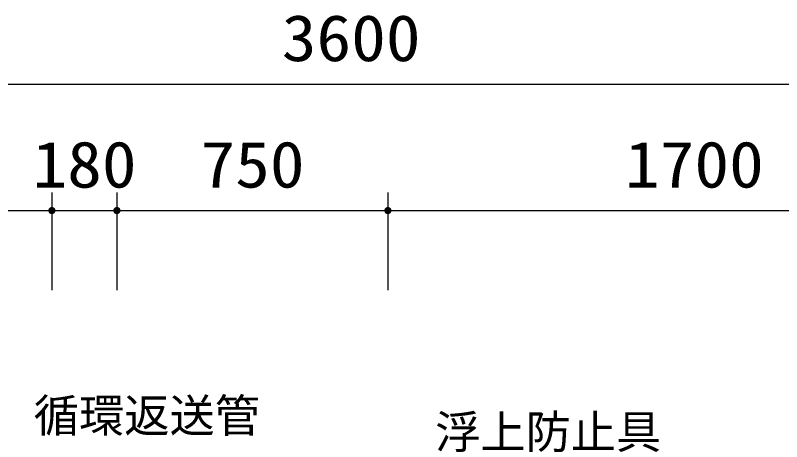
# Model space of a CAD drawing. Units: millimetres, scale not verified. Extents: x -14850 to 14850, y -10500 to 10500.
# Drawn here: x -9556 to -7435, y 3282 to 4462 of the extents above; entities that cross this region are included whole.
import ezdxf
from ezdxf.enums import TextEntityAlignment as Align

# ---------------------------------------------------------------- set-up
doc = ezdxf.new("R2010")
doc.units = ezdxf.units.MM
doc.header["$LTSCALE"] = 50
for name, color, linetype, lineweight in [('0-1_空気管', 3, 'Continuous', 25), ('0-4_製作', 5, 'Continuous', 25), ('0-5_文字', 5, 'Continuous', 25)]:
    doc.layers.add(name, color=color, linetype=linetype, lineweight=lineweight)
doc.styles.add('ＭＳ ゴシック', font='')
doc.styles.get('ＭＳ ゴシック').set_extended_font_data('MS Gothic')

msp = doc.modelspace()

# ---------------------------------------------------------------- linework, layer by layer
at = {"layer": '0-4_製作', "color": 2}
for p, q in [((-10424.56, 4271.41), (-6824.56, 4271.41)), ((-9454.56, 3971.41), (-9454.56, 3700.9)), ((-9274.56, 3971.41), (-9274.56, 3700.9)), ((-8524.56, 3971.41), (-8524.56, 3700.9)), ((-10424.56, 3921.41), (-9454.56, 3921.41)), ((-9454.56, 3921.41), (-9274.56, 3921.41)), ((-9274.56, 3921.41), (-8524.56, 3921.41)), ((-8524.56, 3921.41), (-6824.56, 3921.41))]:
    msp.add_line(p, q, dxfattribs=at)
at = {"layer": '0-4_製作'}
for points in [[(-9461.41, 3928.7), (-9464.56, 3921.41), (-9464.55, 3922.03)], [(-9461.41, 3928.7), (-9454.56, 3921.41), (-9464.56, 3921.41)], [(-9461.41, 3928.7), (-9464.55, 3922.03), (-9462.27, 3927.78)], [(-9462.27, 3927.78), (-9464.55, 3922.03), (-9464.39, 3923.28)], [(-9462.27, 3927.78), (-9464.39, 3923.28), (-9463.01, 3926.77)], [(-9463.01, 3926.77), (-9464.39, 3923.28), (-9464.08, 3924.5)], [(-9463.01, 3926.77), (-9464.08, 3924.5), (-9463.61, 3925.66)], [(-9460.44, 3929.5), (-9454.56, 3921.41), (-9461.41, 3928.7)], [(-9459.38, 3930.17), (-9454.56, 3921.41), (-9460.44, 3929.5)], [(-9458.25, 3930.7), (-9454.56, 3921.41), (-9459.38, 3930.17)], [(-9457.05, 3931.09), (-9454.56, 3921.41), (-9458.25, 3930.7)], [(-9455.82, 3931.33), (-9454.56, 3921.41), (-9457.05, 3931.09)], [(-9454.56, 3931.41), (-9454.56, 3921.41), (-9455.82, 3931.33)], [(-9453.94, 3931.39), (-9454.56, 3921.41), (-9454.56, 3931.41)], [(-9452.69, 3931.23), (-9454.56, 3921.41), (-9453.94, 3931.39)], [(-9451.47, 3930.92), (-9454.56, 3921.41), (-9452.69, 3931.23)], [(-9450.31, 3930.46), (-9454.56, 3921.41), (-9451.47, 3930.92)], [(-9450.31, 3930.46), (-9444.56, 3921.41), (-9454.56, 3921.41)], [(-9449.21, 3929.85), (-9444.56, 3921.41), (-9450.31, 3930.46)], [(-9448.19, 3929.11), (-9444.56, 3921.41), (-9449.21, 3929.85)], [(-9447.28, 3928.25), (-9444.56, 3921.41), (-9448.19, 3929.11)], [(-9446.47, 3927.28), (-9444.56, 3921.41), (-9447.28, 3928.25)], [(-9445.8, 3926.22), (-9444.56, 3921.41), (-9446.47, 3927.28)], [(-9445.27, 3925.09), (-9444.56, 3921.41), (-9445.8, 3926.22)], [(-9444.88, 3923.89), (-9444.56, 3921.41), (-9445.27, 3925.09)], [(-9281.41, 3928.7), (-9284.56, 3921.41), (-9284.54, 3922.03)], [(-9281.41, 3928.7), (-9274.56, 3921.41), (-9284.56, 3921.41)], [(-9281.41, 3928.7), (-9284.54, 3922.03), (-9282.27, 3927.78)], [(-9282.27, 3927.78), (-9284.54, 3922.03), (-9284.39, 3923.28)], [(-9282.27, 3927.78), (-9284.39, 3923.28), (-9283.01, 3926.77)], [(-9283.01, 3926.77), (-9284.39, 3923.28), (-9284.08, 3924.5)], [(-9283.01, 3926.77), (-9284.08, 3924.5), (-9283.61, 3925.66)], [(-9280.44, 3929.5), (-9274.56, 3921.41), (-9281.41, 3928.7)], [(-9279.38, 3930.17), (-9274.56, 3921.41), (-9280.44, 3929.5)], [(-9278.25, 3930.7), (-9274.56, 3921.41), (-9279.38, 3930.17)], [(-9277.05, 3931.09), (-9274.56, 3921.41), (-9278.25, 3930.7)], [(-9275.82, 3931.33), (-9274.56, 3921.41), (-9277.05, 3931.09)], [(-9274.56, 3931.41), (-9274.56, 3921.41), (-9275.82, 3931.33)], [(-9273.94, 3931.39), (-9274.56, 3921.41), (-9274.56, 3931.41)], [(-9272.69, 3931.23), (-9274.56, 3921.41), (-9273.94, 3931.39)], [(-9271.47, 3930.92), (-9274.56, 3921.41), (-9272.69, 3931.23)], [(-9270.31, 3930.46), (-9274.56, 3921.41), (-9271.47, 3930.92)], [(-9270.31, 3930.46), (-9264.56, 3921.41), (-9274.56, 3921.41)], [(-9269.21, 3929.85), (-9264.56, 3921.41), (-9270.31, 3930.46)], [(-9268.19, 3929.11), (-9264.56, 3921.41), (-9269.21, 3929.85)], [(-9267.28, 3928.25), (-9264.56, 3921.41), (-9268.19, 3929.11)], [(-9266.47, 3927.28), (-9264.56, 3921.41), (-9267.28, 3928.25)], [(-9265.8, 3926.22), (-9264.56, 3921.41), (-9266.47, 3927.28)], [(-9265.27, 3925.09), (-9264.56, 3921.41), (-9265.8, 3926.22)], [(-9264.88, 3923.89), (-9264.56, 3921.41), (-9265.27, 3925.09)], [(-8530.44, 3929.5), (-8534.56, 3921.41), (-8531.41, 3928.7)], [(-8530.44, 3929.5), (-8524.56, 3921.41), (-8534.56, 3921.41)], [(-8531.41, 3928.7), (-8534.56, 3921.41), (-8534.54, 3922.03)], [(-8531.41, 3928.7), (-8534.54, 3922.03), (-8532.27, 3927.78)], [(-8532.27, 3927.78), (-8534.54, 3922.03), (-8534.39, 3923.28)], [(-8532.27, 3927.78), (-8534.39, 3923.28), (-8533.01, 3926.77)], [(-8533.01, 3926.77), (-8534.39, 3923.28), (-8534.08, 3924.5)], [(-8533.01, 3926.77), (-8534.08, 3924.5), (-8533.61, 3925.66)], [(-8529.38, 3930.17), (-8524.56, 3921.41), (-8530.44, 3929.5)], [(-8528.25, 3930.7), (-8524.56, 3921.41), (-8529.38, 3930.17)], [(-8527.05, 3931.09), (-8524.56, 3921.41), (-8528.25, 3930.7)], [(-8525.82, 3931.33), (-8524.56, 3921.41), (-8527.05, 3931.09)], [(-8524.56, 3931.41), (-8524.56, 3921.41), (-8525.82, 3931.33)], [(-8523.94, 3931.39), (-8524.56, 3921.41), (-8524.56, 3931.41)], [(-8522.69, 3931.23), (-8524.56, 3921.41), (-8523.94, 3931.39)], [(-8521.47, 3930.92), (-8524.56, 3921.41), (-8522.69, 3931.23)], [(-8520.31, 3930.46), (-8524.56, 3921.41), (-8521.47, 3930.92)], [(-8520.31, 3930.46), (-8514.56, 3921.41), (-8524.56, 3921.41)], [(-8519.21, 3929.85), (-8514.56, 3921.41), (-8520.31, 3930.46)], [(-8518.19, 3929.11), (-8514.56, 3921.41), (-8519.21, 3929.85)], [(-8517.27, 3928.25), (-8514.56, 3921.41), (-8518.19, 3929.11)], [(-8516.47, 3927.28), (-8514.56, 3921.41), (-8517.27, 3928.25)], [(-8515.8, 3926.22), (-8514.56, 3921.41), (-8516.47, 3927.28)], [(-8515.27, 3925.09), (-8514.56, 3921.41), (-8515.8, 3926.22)], [(-8514.88, 3923.89), (-8514.56, 3921.41), (-8515.27, 3925.09)], [(-9454.56, 3921.41), (-9464.49, 3920.15), (-9464.56, 3921.41)], [(-9454.56, 3921.41), (-9464.25, 3918.92), (-9464.49, 3920.15)], [(-9454.56, 3921.41), (-9463.86, 3917.73), (-9464.25, 3918.92)], [(-9454.56, 3921.41), (-9463.33, 3916.59), (-9463.86, 3917.73)], [(-9454.56, 3921.41), (-9462.66, 3915.53), (-9463.33, 3916.59)], [(-9454.56, 3921.41), (-9461.85, 3914.56), (-9462.66, 3915.53)], [(-9454.56, 3921.41), (-9460.94, 3913.7), (-9461.85, 3914.56)], [(-9454.56, 3921.41), (-9459.92, 3912.96), (-9460.94, 3913.7)], [(-9454.56, 3921.41), (-9458.82, 3912.36), (-9459.92, 3912.96)], [(-9454.56, 3921.41), (-9457.66, 3911.9), (-9458.82, 3912.36)], [(-9454.56, 3911.41), (-9457.66, 3911.9), (-9454.56, 3921.41)], [(-9454.56, 3911.41), (-9456.44, 3911.58), (-9457.66, 3911.9)], [(-9454.56, 3911.41), (-9455.19, 3911.43), (-9456.44, 3911.58)], [(-9444.56, 3921.41), (-9454.56, 3911.41), (-9454.56, 3921.41)], [(-9444.56, 3921.41), (-9453.31, 3911.49), (-9454.56, 3911.41)], [(-9444.56, 3921.41), (-9452.08, 3911.72), (-9453.31, 3911.49)], [(-9444.56, 3921.41), (-9450.88, 3912.11), (-9452.08, 3911.72)], [(-9444.56, 3921.41), (-9449.75, 3912.64), (-9450.88, 3912.11)], [(-9444.56, 3921.41), (-9448.69, 3913.32), (-9449.75, 3912.64)], [(-9444.56, 3921.41), (-9447.72, 3914.12), (-9448.69, 3913.32)], [(-9444.56, 3921.41), (-9446.86, 3915.03), (-9447.72, 3914.12)], [(-9444.58, 3920.78), (-9446.86, 3915.03), (-9444.56, 3921.41)], [(-9444.74, 3919.53), (-9446.86, 3915.03), (-9444.58, 3920.78)], [(-9444.74, 3919.53), (-9446.12, 3916.05), (-9446.86, 3915.03)], [(-9445.05, 3918.32), (-9446.12, 3916.05), (-9444.74, 3919.53)], [(-9445.05, 3918.32), (-9445.52, 3917.15), (-9446.12, 3916.05)], [(-9444.64, 3922.66), (-9444.56, 3921.41), (-9444.88, 3923.89)], [(-9274.56, 3921.41), (-9284.49, 3920.15), (-9284.56, 3921.41)], [(-9274.56, 3921.41), (-9284.25, 3918.92), (-9284.49, 3920.15)], [(-9274.56, 3921.41), (-9283.86, 3917.73), (-9284.25, 3918.92)], [(-9274.56, 3921.41), (-9283.33, 3916.59), (-9283.86, 3917.73)], [(-9274.56, 3921.41), (-9282.65, 3915.53), (-9283.33, 3916.59)], [(-9274.56, 3921.41), (-9281.85, 3914.56), (-9282.65, 3915.53)], [(-9274.56, 3921.41), (-9280.94, 3913.7), (-9281.85, 3914.56)], [(-9274.56, 3921.41), (-9279.92, 3912.96), (-9280.94, 3913.7)], [(-9274.56, 3921.41), (-9278.82, 3912.36), (-9279.92, 3912.96)], [(-9274.56, 3921.41), (-9277.65, 3911.9), (-9278.82, 3912.36)], [(-9274.56, 3911.41), (-9277.65, 3911.9), (-9274.56, 3921.41)], [(-9274.56, 3911.41), (-9276.44, 3911.58), (-9277.65, 3911.9)], [(-9274.56, 3911.41), (-9275.19, 3911.43), (-9276.44, 3911.58)], [(-9264.56, 3921.41), (-9274.56, 3911.41), (-9274.56, 3921.41)], [(-9264.56, 3921.41), (-9273.31, 3911.49), (-9274.56, 3911.41)], [(-9264.56, 3921.41), (-9272.08, 3911.72), (-9273.31, 3911.49)], [(-9264.56, 3921.41), (-9270.88, 3912.11), (-9272.08, 3911.72)], [(-9264.56, 3921.41), (-9269.75, 3912.64), (-9270.88, 3912.11)], [(-9264.56, 3921.41), (-9268.69, 3913.32), (-9269.75, 3912.64)], [(-9264.56, 3921.41), (-9267.72, 3914.12), (-9268.69, 3913.32)], [(-9264.56, 3921.41), (-9266.86, 3915.03), (-9267.72, 3914.12)], [(-9264.58, 3920.78), (-9266.86, 3915.03), (-9264.56, 3921.41)], [(-9264.74, 3919.53), (-9266.86, 3915.03), (-9264.58, 3920.78)], [(-9264.74, 3919.53), (-9266.12, 3916.05), (-9266.86, 3915.03)], [(-9265.05, 3918.32), (-9266.12, 3916.05), (-9264.74, 3919.53)], [(-9265.05, 3918.32), (-9265.52, 3917.15), (-9266.12, 3916.05)], [(-9264.64, 3922.66), (-9264.56, 3921.41), (-9264.88, 3923.89)], [(-8524.56, 3921.41), (-8534.49, 3920.15), (-8534.56, 3921.41)], [(-8524.56, 3921.41), (-8534.25, 3918.92), (-8534.49, 3920.15)], [(-8524.56, 3921.41), (-8533.86, 3917.73), (-8534.25, 3918.92)], [(-8524.56, 3921.41), (-8533.33, 3916.59), (-8533.86, 3917.73)], [(-8524.56, 3921.41), (-8532.65, 3915.53), (-8533.33, 3916.59)], [(-8524.56, 3921.41), (-8531.85, 3914.56), (-8532.65, 3915.53)], [(-8524.56, 3921.41), (-8530.94, 3913.7), (-8531.85, 3914.56)], [(-8524.56, 3921.41), (-8529.92, 3912.96), (-8530.94, 3913.7)], [(-8524.56, 3921.41), (-8528.82, 3912.36), (-8529.92, 3912.96)], [(-8524.56, 3921.41), (-8527.65, 3911.9), (-8528.82, 3912.36)], [(-8524.56, 3911.41), (-8527.65, 3911.9), (-8524.56, 3921.41)], [(-8524.56, 3911.41), (-8526.44, 3911.58), (-8527.65, 3911.9)], [(-8524.56, 3911.41), (-8525.19, 3911.43), (-8526.44, 3911.58)], [(-8514.56, 3921.41), (-8524.56, 3911.41), (-8524.56, 3921.41)], [(-8514.56, 3921.41), (-8523.31, 3911.49), (-8524.56, 3911.41)], [(-8514.56, 3921.41), (-8522.08, 3911.72), (-8523.31, 3911.49)], [(-8514.56, 3921.41), (-8520.88, 3912.11), (-8522.08, 3911.72)], [(-8514.56, 3921.41), (-8519.75, 3912.64), (-8520.88, 3912.11)], [(-8514.56, 3921.41), (-8518.69, 3913.32), (-8519.75, 3912.64)], [(-8514.56, 3921.41), (-8517.72, 3914.12), (-8518.69, 3913.32)], [(-8514.58, 3920.78), (-8517.72, 3914.12), (-8514.56, 3921.41)], [(-8514.58, 3920.78), (-8516.86, 3915.03), (-8517.72, 3914.12)], [(-8514.74, 3919.53), (-8516.86, 3915.03), (-8514.58, 3920.78)], [(-8514.74, 3919.53), (-8516.12, 3916.05), (-8516.86, 3915.03)], [(-8515.05, 3918.32), (-8516.12, 3916.05), (-8514.74, 3919.53)], [(-8515.05, 3918.32), (-8515.52, 3917.15), (-8516.12, 3916.05)], [(-8514.64, 3922.66), (-8514.56, 3921.41), (-8514.88, 3923.89)]]:
    msp.add_solid(points, dxfattribs=at)

# ---------------------------------------------------------------- texts
at = {"layer": '0-1_空気管', "color": 4, "style": 'ＭＳ ゴシック'}
msp.add_text('循環返送管', height=91.79, dxfattribs=at).set_placement((-9504.68, 3280.43), align=Align.BOTTOM_LEFT)
at = {"layer": '0-4_製作', "color": 4, "style": 'ＭＳ ゴシック', "width": 1.1}
for s, p in [('3600', (-8818.31, 4296.41)), ('180', (-9508.31, 3946.41)), ('750', (-9043.31, 3946.41)), ('1700', (-7868.31, 3946.41))]:
    msp.add_text(s, height=128.4, dxfattribs=at).set_placement(p, align=Align.BOTTOM_LEFT)
at = {"layer": '0-5_文字', "color": 4, "style": 'ＭＳ ゴシック'}
msp.add_text('浮上防止具', height=91.79, dxfattribs=at).set_placement((-8393.75, 3235.28), align=Align.BOTTOM_LEFT)

doc.saveas('drawing.dxf')
